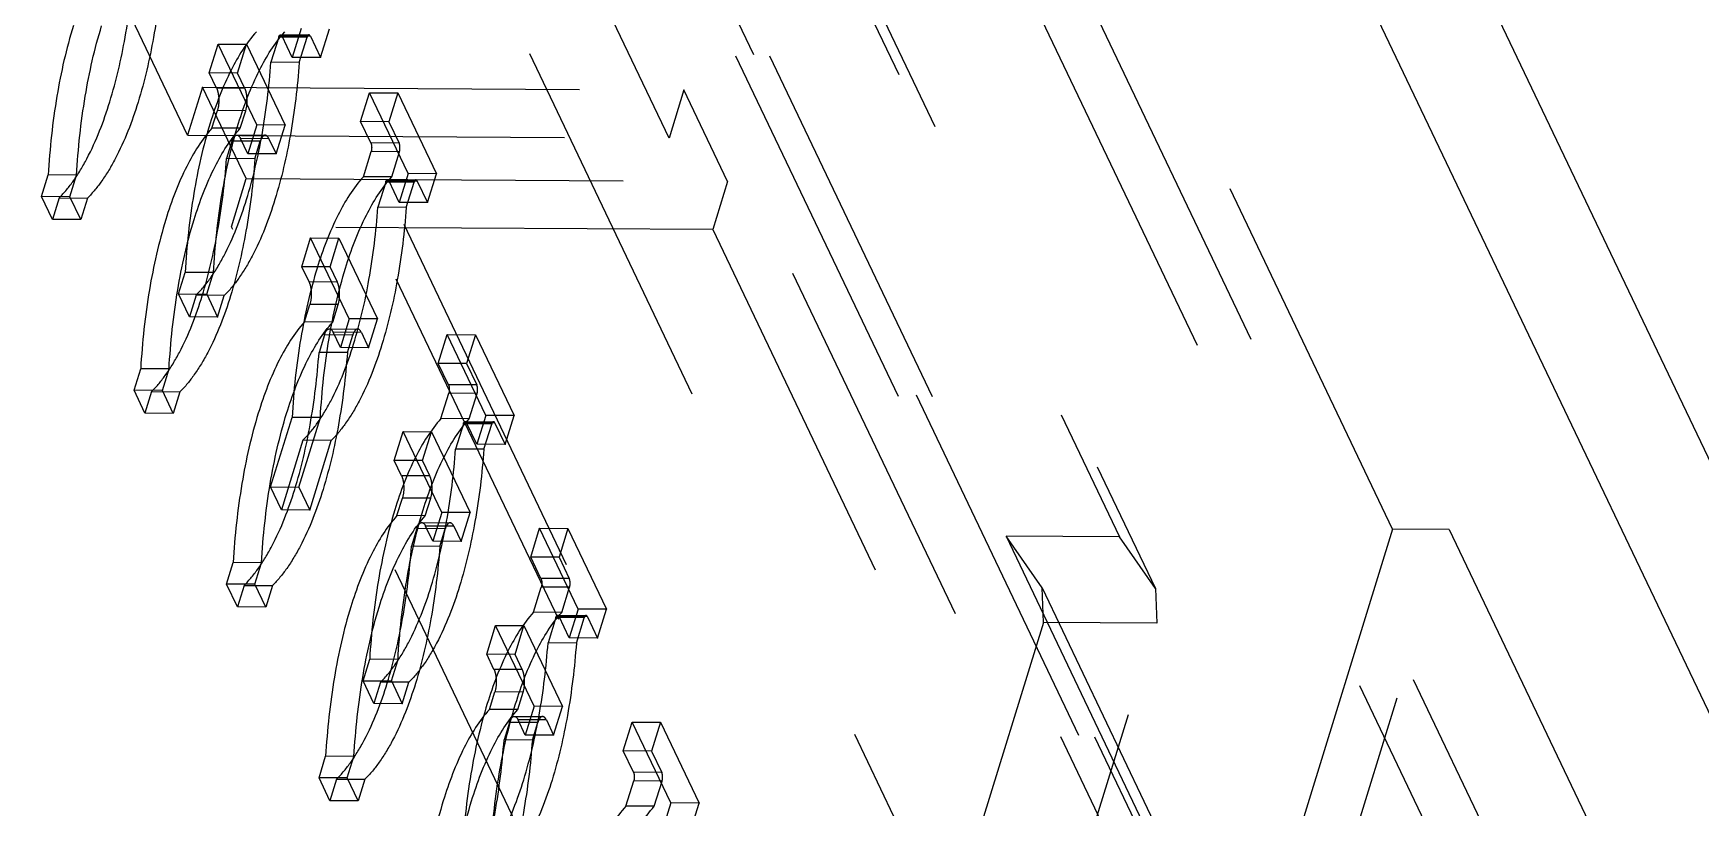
# Model space of a CAD drawing. Header units: millimetres. Extents: x 753 to 1632, y 352 to 973.
# Drawn here: x 1233.42 to 1247.02, y 808.31 to 814.62 of the extents above; entities that cross this region are included whole.
import ezdxf

# ---------------------------------------------------------------- set-up
doc = ezdxf.new("R2010")
doc.units = ezdxf.units.MM
doc.header["$LTSCALE"] = 30.734
doc.linetypes.add('HIDDEN', pattern=[0.2, 0.1, -0.1])
doc.layers.get('0').update_dxf_attribs({"linetype": 'CONTINUOUS'})
doc.layers.add('DEFAULT_2', color=8, linetype='HIDDEN')

msp = doc.modelspace()

# ---------------------------------------------------------------- linework, layer by layer
at = {"color": 7, "linetype": 'Continuous'}
msp.add_line((1256.24924, 791.97185), (1244.65733, 816.24141), dxfattribs=at)
at = {"color": 3, "linetype": 'Continuous'}
msp.add_line((1255.86193, 790.71853), (1243.98638, 815.58195), dxfattribs=at)
at = {"layer": 'DEFAULT_2', "color": 8, "linetype": 'HIDDEN'}
for p, q in [((1235.32354, 822.77051), (1245.77106, 800.8969)), ((1244.50673, 810.58291), (1238.69513, 822.75045)), ((1236.50623, 822.60852), (1242.27924, 810.52178)), ((1248.65275, 801.03472), (1238.35367, 822.59753)), ((1236.79979, 822.18539), (1242.5728, 810.09866)), ((1248.21395, 800.98785), (1238.093, 822.1777)), ((1233.79532, 818.61633), (1244.53973, 796.12115)), ((1243.12695, 806.11795), (1237.1669, 818.59628)), ((1233.73196, 818.17044), (1244.04885, 796.57034)), ((1241.44605, 806.13604), (1235.67305, 818.22277)), ((1236.96626, 818.21508), (1246.96844, 797.27386)), ((1243.40406, 806.1163), (1237.65778, 818.14709)), ((1234.68249, 813.79362), (1233.28414, 816.72129)), ((1238.6083, 813.77027), (1237.20996, 816.69794)), ((1235.44033, 814.61194), (1235.67126, 814.61056)), ((1235.60789, 814.66206), (1235.53527, 814.42706)), ((1235.7662, 814.42569), (1235.83882, 814.66069)), ((1234.85864, 814.30092), (1234.93126, 814.53592)), ((1234.93126, 814.53592), (1235.16219, 814.53455)), ((1235.24596, 813.87704), (1234.93126, 814.53592)), ((1235.08957, 814.29955), (1235.16219, 814.53455)), ((1235.16219, 814.53455), (1235.47689, 813.87567)), ((1235.42519, 814.59302), (1235.36163, 814.38734)), ((1235.65612, 814.59164), (1235.42519, 814.59302)), ((1235.68307, 814.59973), (1235.45214, 814.60111)), ((1235.53527, 814.42706), (1235.45214, 814.60111)), ((1235.59256, 814.38597), (1235.65612, 814.59164)), ((1235.68307, 814.59973), (1235.7662, 814.42569)), ((1235.59256, 814.38597), (1235.36163, 814.38734)), ((1235.7662, 814.42569), (1235.53527, 814.42706)), ((1235.08957, 814.29955), (1234.85864, 814.30092)), ((1234.91802, 814.17661), (1234.85864, 814.30092)), ((1235.14895, 814.17523), (1235.08957, 814.29955)), ((1234.80352, 814.18528), (1234.68249, 813.79362)), ((1234.80352, 814.18528), (1238.72934, 814.16193)), ((1235.15979, 813.43938), (1234.80352, 814.18528)), ((1235.14895, 814.17523), (1234.91802, 814.17661)), ((1236.09273, 813.90499), (1236.16535, 814.13999)), ((1236.16535, 814.13999), (1236.39628, 814.13862)), ((1236.48005, 813.48111), (1236.16535, 814.13999)), ((1236.39628, 814.13862), (1236.32366, 813.90362)), ((1236.39628, 814.13862), (1236.71098, 813.47974)), ((1238.72934, 814.16193), (1238.6083, 813.77027)), ((1239.0856, 813.41603), (1238.72934, 814.16193)), ((1234.88095, 813.85096), (1234.92514, 813.99397)), ((1235.15607, 813.99259), (1234.92514, 813.99397)), ((1235.11188, 813.84959), (1235.15607, 813.99259)), ((1234.68249, 813.79362), (1238.6083, 813.77027)), ((1235.11188, 813.84959), (1234.88095, 813.85096)), ((1235.08327, 813.79453), (1235.3142, 813.79315)), ((1235.24596, 813.87704), (1235.17334, 813.64204)), ((1235.47689, 813.87567), (1235.24596, 813.87704)), ((1235.40427, 813.64067), (1235.47689, 813.87567)), ((1236.32366, 813.90362), (1236.09273, 813.90499)), ((1236.17586, 813.73095), (1236.09273, 813.90499)), ((1236.32366, 813.90362), (1236.40679, 813.72958)), ((1235.0439, 813.74533), (1234.99971, 813.60233)), ((1235.27483, 813.74396), (1235.0439, 813.74533)), ((1235.34489, 813.76499), (1235.11396, 813.76636)), ((1235.17334, 813.64204), (1235.11396, 813.76636)), ((1235.23064, 813.60095), (1235.27483, 813.74396)), ((1235.34489, 813.76499), (1235.40427, 813.64067)), ((1236.11504, 813.45503), (1236.1786, 813.6607)), ((1236.40679, 813.72958), (1236.17586, 813.73095)), ((1236.40953, 813.65933), (1236.1786, 813.6607)), ((1236.34597, 813.45366), (1236.40953, 813.65933)), ((1235.23064, 813.60095), (1234.99971, 813.60233)), ((1235.40427, 813.64067), (1235.17334, 813.64204)), ((1233.49116, 813.29357), (1233.54545, 813.46924)), ((1233.77638, 813.46787), (1233.54545, 813.46924)), ((1233.72209, 813.29219), (1233.77638, 813.46787)), ((1235.03875, 813.04772), (1235.15979, 813.43938)), ((1235.15979, 813.43938), (1239.0856, 813.41603)), ((1236.34597, 813.45366), (1236.11504, 813.45503)), ((1236.29735, 813.41207), (1236.2338, 813.2064)), ((1236.52828, 813.4107), (1236.29735, 813.41207)), ((1236.3125, 813.43099), (1236.54343, 813.42962)), ((1236.55523, 813.41878), (1236.3243, 813.42016)), ((1236.40743, 813.24611), (1236.3243, 813.42016)), ((1236.48005, 813.48111), (1236.40743, 813.24611)), ((1236.46473, 813.20502), (1236.52828, 813.4107)), ((1236.71098, 813.47974), (1236.48005, 813.48111)), ((1236.55523, 813.41878), (1236.63836, 813.24474)), ((1236.63836, 813.24474), (1236.71098, 813.47974)), ((1239.0856, 813.41603), (1238.96457, 813.02436)), ((1233.72209, 813.29219), (1233.49116, 813.29357)), ((1233.58023, 813.10709), (1233.49116, 813.29357)), ((1233.63451, 813.28277), (1233.58023, 813.10709)), ((1233.63451, 813.28277), (1233.86544, 813.28139)), ((1233.81116, 813.10572), (1233.72209, 813.29219)), ((1233.86544, 813.28139), (1233.81116, 813.10572)), ((1236.46473, 813.20502), (1236.2338, 813.2064)), ((1236.63836, 813.24474), (1236.40743, 813.24611)), ((1233.81116, 813.10572), (1233.58023, 813.10709)), ((1238.96457, 813.02436), (1235.03875, 813.04772)), ((1237.69888, 807.47831), (1235.03875, 813.04772)), ((1238.96457, 813.02436), (1241.62469, 807.45496)), ((1235.61274, 812.7221), (1235.68536, 812.95709)), ((1235.68536, 812.95709), (1235.91629, 812.95572)), ((1236.00006, 812.29821), (1235.68536, 812.95709)), ((1235.84367, 812.72072), (1235.91629, 812.95572)), ((1235.91629, 812.95572), (1236.23099, 812.29684)), ((1235.84367, 812.72072), (1235.61274, 812.7221)), ((1235.67211, 812.59778), (1235.61274, 812.7221)), ((1235.90304, 812.59641), (1235.84367, 812.72072)), ((1234.60719, 812.49976), (1234.66147, 812.67543)), ((1234.8924, 812.67406), (1234.66147, 812.67543)), ((1234.83812, 812.49839), (1234.8924, 812.67406)), ((1235.90304, 812.59641), (1235.67211, 812.59778)), ((1234.60719, 812.49976), (1234.83812, 812.49839)), ((1234.69625, 812.31328), (1234.60719, 812.49976)), ((1234.75054, 812.48896), (1234.69625, 812.31328)), ((1234.98147, 812.48758), (1234.75054, 812.48896)), ((1234.83812, 812.49839), (1234.92718, 812.31191)), ((1234.92718, 812.31191), (1234.98147, 812.48758)), ((1234.92718, 812.31191), (1234.69625, 812.31328)), ((1235.63505, 812.27213), (1235.67924, 812.41514)), ((1235.91017, 812.41377), (1235.67924, 812.41514)), ((1235.86598, 812.27076), (1235.91017, 812.41377)), ((1236.00006, 812.29821), (1235.92744, 812.06322)), ((1236.23099, 812.29684), (1236.00006, 812.29821)), ((1236.15837, 812.06184), (1236.23099, 812.29684)), ((1235.86598, 812.27076), (1235.63505, 812.27213)), ((1235.798, 812.16651), (1235.7538, 812.0235)), ((1236.02893, 812.16513), (1235.798, 812.16651)), ((1235.83737, 812.2157), (1236.0683, 812.21432)), ((1236.09899, 812.18616), (1235.86806, 812.18753)), ((1235.92744, 812.06322), (1235.86806, 812.18753)), ((1235.98473, 812.02212), (1236.02893, 812.16513)), ((1236.09899, 812.18616), (1236.15837, 812.06184)), ((1236.72579, 811.9345), (1236.79841, 812.1695)), ((1236.79841, 812.1695), (1237.02934, 812.16813)), ((1237.11312, 811.51062), (1236.79841, 812.1695)), ((1237.02934, 812.16813), (1236.95672, 811.93313)), ((1237.02934, 812.16813), (1237.34405, 811.50925)), ((1236.15837, 812.06184), (1235.92744, 812.06322)), ((1234.24526, 811.71474), (1234.29954, 811.89041)), ((1234.53048, 811.88904), (1234.29954, 811.89041)), ((1234.47619, 811.71337), (1234.53048, 811.88904)), ((1235.98473, 812.02212), (1235.7538, 812.0235)), ((1236.95672, 811.93313), (1236.72579, 811.9345)), ((1236.80892, 811.76046), (1236.72579, 811.9345)), ((1236.95672, 811.93313), (1237.03985, 811.75909)), ((1237.03985, 811.75909), (1236.80892, 811.76046)), ((1234.47619, 811.71337), (1234.24526, 811.71474)), ((1234.33432, 811.52826), (1234.24526, 811.71474)), ((1234.38861, 811.70394), (1234.33432, 811.52826)), ((1234.38861, 811.70394), (1234.61954, 811.70256)), ((1234.56525, 811.52689), (1234.47619, 811.71337)), ((1234.61954, 811.70256), (1234.56525, 811.52689)), ((1236.74811, 811.48454), (1236.81166, 811.69021)), ((1237.04259, 811.68884), (1236.81166, 811.69021)), ((1236.97904, 811.48316), (1237.04259, 811.68884)), ((1234.56525, 811.52689), (1234.33432, 811.52826)), ((1235.35831, 810.92715), (1235.53363, 811.49448)), ((1235.76457, 811.49311), (1235.53363, 811.49448)), ((1235.58924, 810.92577), (1235.76457, 811.49311)), ((1236.97904, 811.48316), (1236.74811, 811.48454)), ((1237.11312, 811.51062), (1237.0405, 811.27562)), ((1237.34405, 811.50925), (1237.11312, 811.51062)), ((1237.27143, 811.27425), (1237.34405, 811.50925)), ((1236.36683, 811.14327), (1236.43945, 811.37827)), ((1236.43945, 811.37827), (1236.67038, 811.37689)), ((1236.75416, 810.71939), (1236.43945, 811.37827)), ((1236.59776, 811.1419), (1236.67038, 811.37689)), ((1236.67038, 811.37689), (1236.98509, 810.71801)), ((1236.93042, 811.44158), (1236.86686, 811.2359)), ((1237.16135, 811.44021), (1236.93042, 811.44158)), ((1236.94556, 811.4605), (1237.17649, 811.45913)), ((1237.1883, 811.44829), (1236.95737, 811.44967)), ((1237.0405, 811.27562), (1236.95737, 811.44967)), ((1237.09779, 811.23453), (1237.16135, 811.44021)), ((1237.1883, 811.44829), (1237.27143, 811.27425)), ((1235.6227, 811.30801), (1235.44738, 810.74067)), ((1235.85363, 811.30663), (1235.6227, 811.30801)), ((1235.67831, 810.7393), (1235.85363, 811.30663)), ((1237.09779, 811.23453), (1236.86686, 811.2359)), ((1237.27143, 811.27425), (1237.0405, 811.27562)), ((1236.59776, 811.1419), (1236.36683, 811.14327)), ((1236.42621, 811.01895), (1236.36683, 811.14327)), ((1236.65714, 811.01758), (1236.59776, 811.1419)), ((1236.65714, 811.01758), (1236.42621, 811.01895)), ((1235.35831, 810.92715), (1235.58924, 810.92577)), ((1235.44738, 810.74067), (1235.35831, 810.92715)), ((1235.58924, 810.92577), (1235.67831, 810.7393)), ((1236.38915, 810.6933), (1236.43334, 810.83631)), ((1236.66427, 810.83494), (1236.43334, 810.83631)), ((1236.62008, 810.69193), (1236.66427, 810.83494)), ((1235.67831, 810.7393), (1235.44738, 810.74067)), ((1236.62008, 810.69193), (1236.38915, 810.6933)), ((1236.75416, 810.71939), (1236.68154, 810.48439)), ((1236.98509, 810.71801), (1236.75416, 810.71939)), ((1236.91247, 810.48301), (1236.98509, 810.71801)), ((1236.55209, 810.58768), (1236.5079, 810.44467)), ((1236.78303, 810.58631), (1236.55209, 810.58768)), ((1236.59146, 810.63687), (1236.82239, 810.6355)), ((1236.85309, 810.60733), (1236.62216, 810.6087)), ((1236.68154, 810.48439), (1236.62216, 810.6087)), ((1236.73883, 810.4433), (1236.78303, 810.58631)), ((1236.85309, 810.60733), (1236.91247, 810.48301)), ((1237.47989, 810.35568), (1237.55251, 810.59067)), ((1237.55251, 810.59067), (1237.78344, 810.5893)), ((1237.86721, 809.93179), (1237.55251, 810.59067)), ((1237.78344, 810.5893), (1237.71082, 810.3543)), ((1237.78344, 810.5893), (1238.09814, 809.93042)), ((1244.50673, 810.58291), (1243.12695, 806.11795)), ((1243.63722, 806.27187), (1244.96859, 810.58016)), ((1244.96859, 810.58016), (1244.50673, 810.58291)), ((1244.96859, 810.58016), (1246.8093, 806.72633)), ((1236.73883, 810.4433), (1236.5079, 810.44467)), ((1236.91247, 810.48301), (1236.68154, 810.48439)), ((1242.27924, 810.52178), (1241.35551, 810.52728)), ((1241.64908, 810.10415), (1241.35551, 810.52728)), ((1241.35551, 810.52728), (1243.12497, 806.82263)), ((1242.5728, 810.09866), (1242.27924, 810.52178)), ((1234.99936, 810.13591), (1235.05364, 810.31159)), ((1235.28457, 810.31021), (1235.05364, 810.31159)), ((1235.23029, 810.13454), (1235.28457, 810.31021)), ((1237.71082, 810.3543), (1237.47989, 810.35568)), ((1237.56302, 810.18163), (1237.47989, 810.35568)), ((1237.71082, 810.3543), (1237.79395, 810.18026)), ((1235.23029, 810.13454), (1234.99936, 810.13591)), ((1235.08842, 809.94944), (1234.99936, 810.13591)), ((1235.14271, 810.12511), (1235.08842, 809.94944)), ((1235.14271, 810.12511), (1235.37364, 810.12374)), ((1235.31935, 809.94806), (1235.23029, 810.13454)), ((1235.37364, 810.12374), (1235.31935, 809.94806)), ((1237.79395, 810.18026), (1237.56302, 810.18163)), ((1237.5022, 809.90571), (1237.56576, 810.11139)), ((1237.79669, 810.11001), (1237.56576, 810.11139)), ((1237.73313, 809.90434), (1237.79669, 810.11001)), ((1241.66004, 809.82317), (1241.64908, 810.10415)), ((1241.64908, 810.10415), (1243.2404, 806.77245)), ((1242.5728, 810.09866), (1242.58376, 809.81768)), ((1235.31935, 809.94806), (1235.08842, 809.94944)), ((1237.73313, 809.90434), (1237.5022, 809.90571)), ((1237.68452, 809.86275), (1237.62096, 809.65708)), ((1237.91545, 809.86138), (1237.68452, 809.86275)), ((1237.69966, 809.88167), (1237.93059, 809.8803)), ((1237.9424, 809.86946), (1237.71146, 809.87084)), ((1237.79459, 809.69679), (1237.71146, 809.87084)), ((1237.86721, 809.93179), (1237.79459, 809.69679)), ((1237.85189, 809.6557), (1237.91545, 809.86138)), ((1238.09814, 809.93042), (1237.86721, 809.93179)), ((1237.9424, 809.86946), (1238.02552, 809.69542)), ((1238.02552, 809.69542), (1238.09814, 809.93042)), ((1237.12093, 809.56444), (1237.19355, 809.79944)), ((1237.19355, 809.79944), (1237.42448, 809.79807)), ((1237.50825, 809.14056), (1237.19355, 809.79944)), ((1237.35186, 809.56307), (1237.42448, 809.79807)), ((1237.42448, 809.79807), (1237.73918, 809.13918)), ((1241.66004, 809.82317), (1240.52233, 806.14154)), ((1241.44605, 806.13604), (1242.58376, 809.81768)), ((1242.58376, 809.81768), (1241.66004, 809.82317)), ((1237.85189, 809.6557), (1237.62096, 809.65708)), ((1238.02552, 809.69542), (1237.79459, 809.69679)), ((1236.11241, 809.34832), (1236.1667, 809.52399)), ((1236.39763, 809.52262), (1236.1667, 809.52399)), ((1236.34334, 809.34695), (1236.39763, 809.52262)), ((1237.35186, 809.56307), (1237.12093, 809.56444)), ((1237.18031, 809.44012), (1237.12093, 809.56444)), ((1237.41124, 809.43875), (1237.35186, 809.56307)), ((1236.11241, 809.34832), (1236.34334, 809.34695)), ((1236.20148, 809.16184), (1236.11241, 809.34832)), ((1236.25577, 809.33752), (1236.20148, 809.16184)), ((1236.4867, 809.33614), (1236.25577, 809.33752)), ((1236.34334, 809.34695), (1236.43241, 809.16047)), ((1236.43241, 809.16047), (1236.4867, 809.33614)), ((1237.41124, 809.43875), (1237.18031, 809.44012)), ((1237.14324, 809.11448), (1237.18744, 809.25749)), ((1237.41837, 809.25611), (1237.18744, 809.25749)), ((1237.37417, 809.1131), (1237.41837, 809.25611)), ((1236.43241, 809.16047), (1236.20148, 809.16184)), ((1237.37417, 809.1131), (1237.14324, 809.11448)), ((1237.34556, 809.05804), (1237.57649, 809.05667)), ((1237.50825, 809.14056), (1237.43563, 808.90556)), ((1237.73918, 809.13918), (1237.50825, 809.14056)), ((1237.66656, 808.90419), (1237.73918, 809.13918)), ((1237.30619, 809.00885), (1237.262, 808.86584)), ((1237.53712, 809.00748), (1237.30619, 809.00885)), ((1237.60719, 809.0285), (1237.37626, 809.02988)), ((1237.43563, 808.90556), (1237.37626, 809.02988)), ((1237.66656, 808.90419), (1237.43563, 808.90556)), ((1237.49293, 808.86447), (1237.53712, 809.00748)), ((1237.60719, 809.0285), (1237.66656, 808.90419)), ((1238.23399, 808.77685), (1238.30661, 809.01185)), ((1238.30661, 809.01185), (1238.53754, 809.01047)), ((1238.62131, 808.35296), (1238.30661, 809.01185)), ((1238.53754, 809.01047), (1238.46492, 808.77547)), ((1238.53754, 809.01047), (1238.85224, 808.35159)), ((1237.49293, 808.86447), (1237.262, 808.86584)), ((1238.46492, 808.77547), (1238.23399, 808.77685)), ((1238.31712, 808.6028), (1238.23399, 808.77685)), ((1238.46492, 808.77547), (1238.54805, 808.60143)), ((1235.75345, 808.55709), (1235.80774, 808.73276)), ((1236.03867, 808.73138), (1235.80774, 808.73276)), ((1235.98438, 808.55571), (1236.03867, 808.73138)), ((1235.98438, 808.55571), (1235.75345, 808.55709)), ((1235.84252, 808.37061), (1235.75345, 808.55709)), ((1235.89681, 808.54628), (1235.84252, 808.37061)), ((1235.89681, 808.54628), (1236.12774, 808.54491)), ((1236.07345, 808.36924), (1235.98438, 808.55571)), ((1236.12774, 808.54491), (1236.07345, 808.36924)), ((1238.2563, 808.32688), (1238.31986, 808.53256)), ((1238.54805, 808.60143), (1238.31712, 808.6028)), ((1238.55079, 808.53118), (1238.31986, 808.53256)), ((1238.48723, 808.32551), (1238.55079, 808.53118)), ((1236.07345, 808.36924), (1235.84252, 808.37061)), ((1238.48723, 808.32551), (1238.2563, 808.32688)), ((1238.62131, 808.35296), (1238.54869, 808.11797)), ((1238.85224, 808.35159), (1238.62131, 808.35296)), ((1238.77962, 808.11659), (1238.85224, 808.35159))]:
    msp.add_line(p, q, dxfattribs=at)
for points, start_tangent, end_tangent in [([(1234.04724, 814.06453), (1234.17286, 814.59155), (1234.24561, 815.18115)], (0.29524737, 0.95542084), (0.072938, 0.99733648)), ([(1234.47654, 815.17978), (1234.40379, 814.59018), (1234.27817, 814.06315)], (-0.072938, -0.99733648), (-0.29524737, -0.95542084)), ([(1233.75035, 814.68611), (1233.61668, 814.11262), (1233.54545, 813.46924)], (-0.29524737, -0.95542084), (-0.05710629, -0.9983681)), ([(1233.77638, 813.46787), (1233.84761, 814.11124), (1233.98128, 814.68474)], (0.05710629, 0.9983681), (0.29524737, 0.95542084)), ([(1235.24288, 814.63598), (1235.03722, 814.32465), (1234.86637, 813.8923)], (-0.66828764, -0.74390297), (-0.29524737, -0.95542084)), ([(1235.0973, 813.89093), (1235.26815, 814.32328), (1235.47381, 814.6346)], (0.29524737, 0.95542084), (0.66828764, 0.74390297)), ([(1235.42519, 814.59302), (1235.42827, 814.60096), (1235.44037, 814.61194)], (0.29524737, 0.95542084), (0.9999345, -0.0114455)), ([(1235.44037, 814.61194), (1235.44354, 814.6112), (1235.45214, 814.60111)], (0.9999345, -0.0114455), (0.43099323, -0.90235516)), ([(1235.6713, 814.61057), (1235.667, 814.60935), (1235.65612, 814.59164)], (-0.99993413, 0.01147738), (-0.29524737, -0.95542084)), ([(1235.68307, 814.59973), (1235.68045, 814.60431), (1235.6713, 814.61057)], (-0.43099323, 0.90235516), (-0.99993413, 0.01147738)), ([(1235.16326, 813.27072), (1235.28889, 813.79775), (1235.36163, 814.38734)], (0.29524737, 0.95542084), (0.072938, 0.99733648)), ([(1235.59256, 814.38597), (1235.51982, 813.79637), (1235.39419, 813.26935)], (-0.072938, -0.99733648), (-0.29524737, -0.95542084)), ([(1233.63451, 813.28277), (1233.75157, 813.42261), (1233.86068, 813.60178), (1234.04724, 814.06453)], (0.71026715, 0.70393222), (0.29524737, 0.95542084)), ([(1234.91802, 814.17661), (1234.93039, 814.13793), (1234.93609, 814.08964), (1234.92514, 813.99397)], (0.43099323, -0.90235516), (-0.29524737, -0.95542084)), ([(1235.15607, 813.99259), (1235.16702, 814.08827), (1235.16132, 814.13655), (1235.14895, 814.17523)], (0.29524737, 0.95542084), (-0.43099323, 0.90235516)), ([(1234.27817, 814.06315), (1234.09161, 813.6004), (1233.9825, 813.42124), (1233.86544, 813.28139)], (-0.29524737, -0.95542084), (-0.71026715, -0.70393222)), ([(1234.88095, 813.85096), (1234.67529, 813.53964), (1234.50445, 813.10729)], (-0.66828764, -0.74390297), (-0.29524737, -0.95542084)), ([(1234.86637, 813.8923), (1234.73271, 813.31881), (1234.66147, 812.67543)], (-0.29524737, -0.95542084), (-0.05710629, -0.9983681)), ([(1234.73538, 813.10591), (1234.90622, 813.53826), (1235.11188, 813.84959)], (0.29524737, 0.95542084), (0.66828764, 0.74390297)), ([(1234.8924, 812.67406), (1234.96364, 813.31744), (1235.0973, 813.89093)], (0.05710629, 0.9983681), (0.29524737, 0.95542084)), ([(1235.0439, 813.74533), (1235.06147, 813.78163), (1235.08322, 813.79452)], (0.29524737, 0.95542084), (0.99999288, -0.00377348)), ([(1235.08322, 813.79452), (1235.0915, 813.79268), (1235.11396, 813.76636)], (0.99999288, -0.00377348), (0.43099323, -0.90235516)), ([(1235.31415, 813.79315), (1235.2924, 813.78025), (1235.27483, 813.74396)], (-0.99999288, 0.00377348), (-0.29524737, -0.95542084)), ([(1235.34489, 813.76499), (1235.33804, 813.77698), (1235.31415, 813.79315)], (-0.43099323, 0.90235516), (-0.99999288, 0.00377348)), ([(1236.17586, 813.73095), (1236.18281, 813.6975), (1236.1786, 813.6607)], (0.43099323, -0.90235516), (-0.29524737, -0.95542084)), ([(1236.40953, 813.65933), (1236.41374, 813.69613), (1236.40679, 813.72958)], (0.29524737, 0.95542084), (-0.43099323, 0.90235516)), ([(1234.80133, 812.4857), (1234.92696, 813.01273), (1234.99971, 813.60233)], (0.29524737, 0.95542084), (0.072938, 0.99733648)), ([(1235.23064, 813.60095), (1235.15789, 813.01135), (1235.03227, 812.48433)], (-0.072938, -0.99733648), (-0.29524737, -0.95542084)), ([(1236.11504, 813.45503), (1235.90938, 813.14371), (1235.73854, 812.71136)], (-0.66828764, -0.74390297), (-0.29524737, -0.95542084)), ([(1235.96947, 812.70998), (1236.14031, 813.14233), (1236.34597, 813.45366)], (0.29524737, 0.95542084), (0.66828764, 0.74390297)), ([(1236.29735, 813.41207), (1236.30044, 813.42001), (1236.31253, 813.43099)], (0.29524737, 0.95542084), (0.9999345, -0.0114455)), ([(1236.31253, 813.43099), (1236.31571, 813.43026), (1236.3243, 813.42016)], (0.9999345, -0.0114455), (0.43099323, -0.90235516)), ([(1236.54346, 813.42962), (1236.53917, 813.4284), (1236.52828, 813.4107)], (-0.99993413, 0.01147738), (-0.29524737, -0.95542084)), ([(1236.55523, 813.41878), (1236.55262, 813.42336), (1236.54346, 813.42962)], (-0.43099323, 0.90235516), (-0.99993413, 0.01147738)), ([(1234.75054, 812.48896), (1234.8676, 812.6288), (1234.9767, 812.80797), (1235.16326, 813.27072)], (0.71026715, 0.70393222), (0.29524737, 0.95542084)), ([(1235.39419, 813.26935), (1235.20763, 812.80659), (1235.09853, 812.62743), (1234.98147, 812.48758)], (-0.29524737, -0.95542084), (-0.71026715, -0.70393222)), ([(1236.03543, 812.08977), (1236.16105, 812.6168), (1236.2338, 813.2064)], (0.29524737, 0.95542084), (0.072938, 0.99733648)), ([(1236.46473, 813.20502), (1236.39198, 812.61542), (1236.26636, 812.0884)], (-0.072938, -0.99733648), (-0.29524737, -0.95542084)), ([(1234.50445, 813.10729), (1234.37078, 812.53379), (1234.29954, 811.89041)], (-0.29524737, -0.95542084), (-0.05710629, -0.9983681)), ([(1234.53048, 811.88904), (1234.60171, 812.53242), (1234.73538, 813.10591)], (0.05710629, 0.9983681), (0.29524737, 0.95542084)), ([(1235.73854, 812.71136), (1235.60487, 812.13786), (1235.53363, 811.49448)], (-0.29524737, -0.95542084), (-0.05710629, -0.9983681)), ([(1235.76457, 811.49311), (1235.8358, 812.13649), (1235.96947, 812.70998)], (0.05710629, 0.9983681), (0.29524737, 0.95542084)), ([(1235.67211, 812.59778), (1235.68449, 812.5591), (1235.69019, 812.51081), (1235.67924, 812.41514)], (0.43099323, -0.90235516), (-0.29524737, -0.95542084)), ([(1235.91017, 812.41377), (1235.92112, 812.50944), (1235.91542, 812.55773), (1235.90304, 812.59641)], (0.29524737, 0.95542084), (-0.43099323, 0.90235516)), ([(1234.38861, 811.70394), (1234.50567, 811.84379), (1234.61478, 812.02295), (1234.80133, 812.4857)], (0.71026715, 0.70393222), (0.29524737, 0.95542084)), ([(1235.03227, 812.48433), (1234.84571, 812.02158), (1234.7366, 811.84241), (1234.61954, 811.70256)], (-0.29524737, -0.95542084), (-0.71026715, -0.70393222)), ([(1235.63505, 812.27213), (1235.42939, 811.96081), (1235.25854, 811.52846)], (-0.66828764, -0.74390297), (-0.29524737, -0.95542084)), ([(1235.48947, 811.52708), (1235.66032, 811.95944), (1235.86598, 812.27076)], (0.29524737, 0.95542084), (0.66828764, 0.74390297)), ([(1235.798, 812.16651), (1235.81556, 812.2028), (1235.83732, 812.21569)], (0.29524737, 0.95542084), (0.99999288, -0.00377348)), ([(1235.83732, 812.21569), (1235.8456, 812.21385), (1235.86806, 812.18753)], (0.99999288, -0.00377348), (0.43099323, -0.90235516)), ([(1236.06825, 812.21432), (1236.04649, 812.20143), (1236.02893, 812.16513)], (-0.99999288, 0.00377348), (-0.29524737, -0.95542084)), ([(1236.09899, 812.18616), (1236.09214, 812.19816), (1236.06825, 812.21432)], (-0.43099323, 0.90235516), (-0.99999288, 0.00377348)), ([(1235.6227, 811.30801), (1235.73976, 811.44786), (1235.84887, 811.62702), (1236.03543, 812.08977)], (0.71026715, 0.70393222), (0.29524737, 0.95542084)), ([(1236.26636, 812.0884), (1236.0798, 811.62565), (1235.97069, 811.44648), (1235.85363, 811.30663)], (-0.29524737, -0.95542084), (-0.71026715, -0.70393222)), ([(1235.55543, 810.90687), (1235.68106, 811.4339), (1235.7538, 812.0235)], (0.29524737, 0.95542084), (0.072938, 0.99733648)), ([(1235.98473, 812.02212), (1235.91199, 811.43253), (1235.78636, 810.9055)], (-0.072938, -0.99733648), (-0.29524737, -0.95542084)), ([(1236.80892, 811.76046), (1236.81588, 811.72701), (1236.81166, 811.69021)], (0.43099323, -0.90235516), (-0.29524737, -0.95542084)), ([(1237.04259, 811.68884), (1237.04681, 811.72564), (1237.03985, 811.75909)], (0.29524737, 0.95542084), (-0.43099323, 0.90235516)), ([(1235.25854, 811.52846), (1235.12488, 810.95496), (1235.05364, 810.31159)], (-0.29524737, -0.95542084), (-0.05710629, -0.9983681)), ([(1235.28457, 810.31021), (1235.35581, 810.95359), (1235.48947, 811.52708)], (0.05710629, 0.9983681), (0.29524737, 0.95542084)), ([(1236.74811, 811.48454), (1236.54245, 811.17322), (1236.3716, 810.74086)], (-0.66828764, -0.74390297), (-0.29524737, -0.95542084)), ([(1236.60253, 810.73949), (1236.77338, 811.17184), (1236.97904, 811.48316)], (0.29524737, 0.95542084), (0.66828764, 0.74390297)), ([(1236.93042, 811.44158), (1236.9335, 811.44952), (1236.9456, 811.4605)], (0.29524737, 0.95542084), (0.9999345, -0.0114455)), ([(1236.9456, 811.4605), (1236.94877, 811.45977), (1236.95737, 811.44967)], (0.9999345, -0.0114455), (0.43099323, -0.90235516)), ([(1237.17653, 811.45913), (1237.17223, 811.45791), (1237.16135, 811.44021)], (-0.99993413, 0.01147738), (-0.29524737, -0.95542084)), ([(1237.1883, 811.44829), (1237.18568, 811.45287), (1237.17653, 811.45913)], (-0.43099323, 0.90235516), (-0.99993413, 0.01147738)), ([(1236.66849, 810.11928), (1236.79411, 810.64631), (1236.86686, 811.2359)], (0.29524737, 0.95542084), (0.072938, 0.99733648)), ([(1237.09779, 811.23453), (1237.02504, 810.64493), (1236.89942, 810.11791)], (-0.072938, -0.99733648), (-0.29524737, -0.95542084)), ([(1236.42621, 811.01895), (1236.43859, 810.98027), (1236.44429, 810.93199), (1236.43334, 810.83631)], (0.43099323, -0.90235516), (-0.29524737, -0.95542084)), ([(1236.66427, 810.83494), (1236.67522, 810.93061), (1236.66952, 810.9789), (1236.65714, 811.01758)], (0.29524737, 0.95542084), (-0.43099323, 0.90235516)), ([(1235.14271, 810.12511), (1235.25977, 810.26496), (1235.36887, 810.44412), (1235.55543, 810.90687)], (0.71026715, 0.70393222), (0.29524737, 0.95542084)), ([(1235.78636, 810.9055), (1235.5998, 810.44275), (1235.4907, 810.26359), (1235.37364, 810.12374)], (-0.29524737, -0.95542084), (-0.71026715, -0.70393222)), ([(1236.38915, 810.6933), (1236.18349, 810.38198), (1236.01264, 809.94963)], (-0.66828764, -0.74390297), (-0.29524737, -0.95542084)), ([(1236.3716, 810.74086), (1236.23794, 810.16737), (1236.1667, 809.52399)], (-0.29524737, -0.95542084), (-0.05710629, -0.9983681)), ([(1236.24357, 809.94826), (1236.41442, 810.38061), (1236.62008, 810.69193)], (0.29524737, 0.95542084), (0.66828764, 0.74390297)), ([(1236.39763, 809.52262), (1236.46887, 810.166), (1236.60253, 810.73949)], (0.05710629, 0.9983681), (0.29524737, 0.95542084)), ([(1236.55209, 810.58768), (1236.56966, 810.62397), (1236.59141, 810.63686)], (0.29524737, 0.95542084), (0.99999288, -0.00377348)), ([(1236.59141, 810.63686), (1236.5997, 810.63503), (1236.62216, 810.6087)], (0.99999288, -0.00377348), (0.43099323, -0.90235516)), ([(1236.82234, 810.63549), (1236.80059, 810.6226), (1236.78303, 810.58631)], (-0.99999288, 0.00377348), (-0.29524737, -0.95542084)), ([(1236.85309, 810.60733), (1236.84623, 810.61933), (1236.82234, 810.63549)], (-0.43099323, 0.90235516), (-0.99999288, 0.00377348)), ([(1236.30953, 809.32805), (1236.43516, 809.85507), (1236.5079, 810.44467)], (0.29524737, 0.95542084), (0.072938, 0.99733648)), ([(1236.73883, 810.4433), (1236.66609, 809.8537), (1236.54046, 809.32667)], (-0.072938, -0.99733648), (-0.29524737, -0.95542084)), ([(1237.56302, 810.18163), (1237.56997, 810.14818), (1237.56576, 810.11139)], (0.43099323, -0.90235516), (-0.29524737, -0.95542084)), ([(1237.79669, 810.11001), (1237.8009, 810.14681), (1237.79395, 810.18026)], (0.29524737, 0.95542084), (-0.43099323, 0.90235516)), ([(1236.25577, 809.33752), (1236.37283, 809.47737), (1236.48193, 809.65653), (1236.66849, 810.11928)], (0.71026715, 0.70393222), (0.29524737, 0.95542084)), ([(1236.89942, 810.11791), (1236.71286, 809.65516), (1236.60376, 809.47599), (1236.4867, 809.33614)], (-0.29524737, -0.95542084), (-0.71026715, -0.70393222)), ([(1236.01264, 809.94963), (1235.87898, 809.37613), (1235.80774, 808.73276)], (-0.29524737, -0.95542084), (-0.05710629, -0.9983681)), ([(1236.03867, 808.73138), (1236.10991, 809.37476), (1236.24357, 809.94826)], (0.05710629, 0.9983681), (0.29524737, 0.95542084)), ([(1237.5022, 809.90571), (1237.29654, 809.59439), (1237.1257, 809.16204)], (-0.66828764, -0.74390297), (-0.29524737, -0.95542084)), ([(1237.35663, 809.16066), (1237.52747, 809.59301), (1237.73313, 809.90434)], (0.29524737, 0.95542084), (0.66828764, 0.74390297)), ([(1237.68452, 809.86275), (1237.6876, 809.87069), (1237.6997, 809.88168)], (0.29524737, 0.95542084), (0.9999345, -0.0114455)), ([(1237.6997, 809.88168), (1237.70287, 809.88094), (1237.71146, 809.87084)], (0.9999345, -0.0114455), (0.43099323, -0.90235516)), ([(1237.93063, 809.8803), (1237.92633, 809.87908), (1237.91545, 809.86138)], (-0.99993413, 0.01147738), (-0.29524737, -0.95542084)), ([(1237.9424, 809.86946), (1237.93978, 809.87404), (1237.93063, 809.8803)], (-0.43099323, 0.90235516), (-0.99993413, 0.01147738)), ([(1237.42259, 808.54045), (1237.54821, 809.06748), (1237.62096, 809.65708)], (0.29524737, 0.95542084), (0.072938, 0.99733648)), ([(1237.85189, 809.6557), (1237.77914, 809.0661), (1237.65352, 808.53908)], (-0.072938, -0.99733648), (-0.29524737, -0.95542084)), ([(1235.89681, 808.54628), (1236.01387, 808.68613), (1236.12297, 808.86529), (1236.30953, 809.32805)], (0.71026715, 0.70393222), (0.29524737, 0.95542084)), ([(1236.54046, 809.32667), (1236.3539, 808.86392), (1236.2448, 808.68476), (1236.12774, 808.54491)], (-0.29524737, -0.95542084), (-0.71026715, -0.70393222)), ([(1237.18031, 809.44012), (1237.19268, 809.40144), (1237.19838, 809.35316), (1237.18744, 809.25749)], (0.43099323, -0.90235516), (-0.29524737, -0.95542084)), ([(1237.41837, 809.25611), (1237.42931, 809.35179), (1237.42361, 809.40007), (1237.41124, 809.43875)], (0.29524737, 0.95542084), (-0.43099323, 0.90235516)), ([(1237.14324, 809.11448), (1236.93758, 808.80315), (1236.76674, 808.3708)], (-0.66828764, -0.74390297), (-0.29524737, -0.95542084)), ([(1237.1257, 809.16204), (1236.99203, 808.58854), (1236.9208, 807.94516)], (-0.29524737, -0.95542084), (-0.05710629, -0.9983681)), ([(1236.99767, 808.36943), (1237.16851, 808.80178), (1237.37417, 809.1131)], (0.29524737, 0.95542084), (0.66828764, 0.74390297)), ([(1237.15173, 807.94379), (1237.22296, 808.58717), (1237.35663, 809.16066)], (0.05710629, 0.9983681), (0.29524737, 0.95542084)), ([(1237.30619, 809.00885), (1237.32376, 809.04514), (1237.34551, 809.05804)], (0.29524737, 0.95542084), (0.99999288, -0.00377348)), ([(1237.34551, 809.05804), (1237.35379, 809.0562), (1237.37626, 809.02988)], (0.99999288, -0.00377348), (0.43099323, -0.90235516)), ([(1237.57644, 809.05666), (1237.55469, 809.04377), (1237.53712, 809.00748)], (-0.99999288, 0.00377348), (-0.29524737, -0.95542084)), ([(1237.60719, 809.0285), (1237.60033, 809.0405), (1237.57644, 809.05666)], (-0.43099323, 0.90235516), (-0.99999288, 0.00377348)), ([(1237.06363, 807.74922), (1237.18925, 808.27624), (1237.262, 808.86584)], (0.29524737, 0.95542084), (0.072938, 0.99733648)), ([(1237.49293, 808.86447), (1237.42018, 808.27487), (1237.29456, 807.74784)], (-0.072938, -0.99733648), (-0.29524737, -0.95542084)), ([(1237.00986, 807.75869), (1237.12692, 807.89854), (1237.23603, 808.0777), (1237.42259, 808.54045)], (0.71026715, 0.70393222), (0.29524737, 0.95542084)), ([(1237.65352, 808.53908), (1237.46696, 808.07633), (1237.35785, 807.89716), (1237.24079, 807.75732)], (-0.29524737, -0.95542084), (-0.71026715, -0.70393222)), ([(1238.31712, 808.6028), (1238.32407, 808.56936), (1238.31986, 808.53256)], (0.43099323, -0.90235516), (-0.29524737, -0.95542084)), ([(1238.55079, 808.53118), (1238.555, 808.56798), (1238.54805, 808.60143)], (0.29524737, 0.95542084), (-0.43099323, 0.90235516)), ([(1236.76674, 808.3708), (1236.63308, 807.79731), (1236.56184, 807.15393)], (-0.29524737, -0.95542084), (-0.05710629, -0.9983681)), ([(1236.79277, 807.15256), (1236.86401, 807.79593), (1236.99767, 808.36943)], (0.05710629, 0.9983681), (0.29524737, 0.95542084)), ([(1238.2563, 808.32688), (1238.05064, 808.01556), (1237.8798, 807.58321)], (-0.66828764, -0.74390297), (-0.29524737, -0.95542084)), ([(1238.11073, 807.58184), (1238.28157, 808.01419), (1238.48723, 808.32551)], (0.29524737, 0.95542084), (0.66828764, 0.74390297))]:
    msp.add_spline(points, degree=3, dxfattribs=dict(at, start_tangent=start_tangent, end_tangent=end_tangent))

doc.saveas('drawing.dxf')
